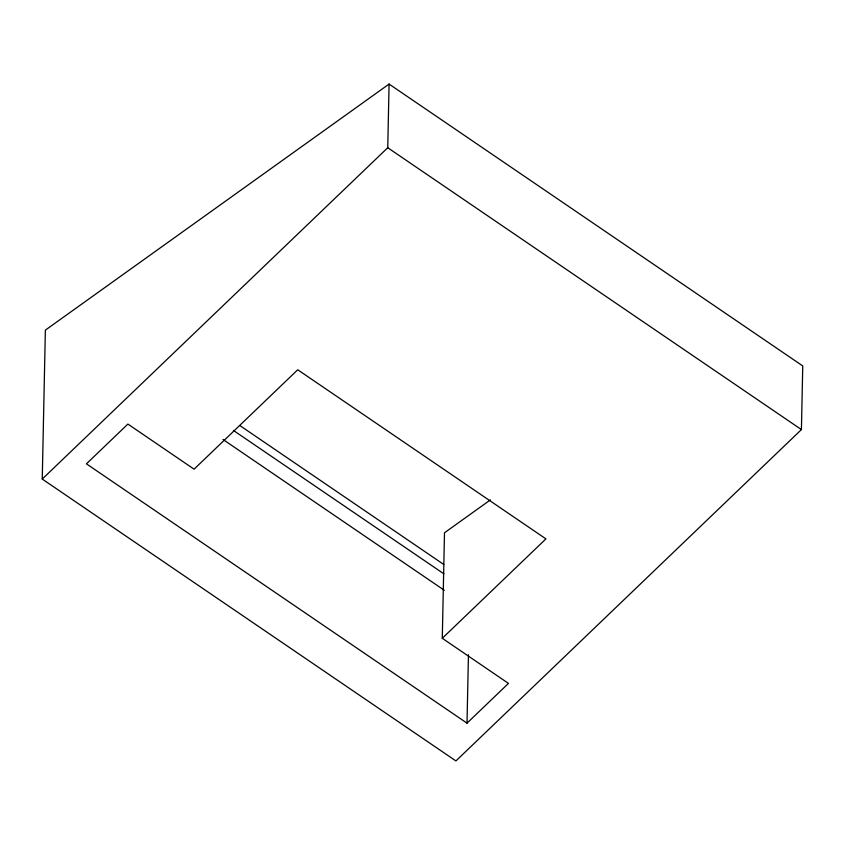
<?xml version="1.0" encoding="UTF-8"?>
<svg xmlns="http://www.w3.org/2000/svg" width="845" height="845" viewBox="0 0 845 845"><rect width="100%" height="100%" fill="white"/><g stroke="black" fill="none" stroke-linecap="round" stroke-linejoin="round"><path stroke-width="1.27" d="M42.25 479.062L45.366 330.131L389.08 84.067L802.75 365.938L801.419 429.587L455.92 760.933L42.25 479.062L387.749 147.727L389.08 84.067M442.284 638.292L545.933 538.888L297.736 369.772L194.086 469.176L127.891 424.074L86.433 463.831L467.01 723.151L508.468 683.394L442.284 638.292L444.491 532.772L490.438 499.881M467.01 723.151L468.447 654.748M387.749 147.727L801.419 429.587M240.096 425.7L443.794 564.492M233.41 430.422L443.878 573.829M222.985 439.474L444.354 590.306"/></g></svg>
